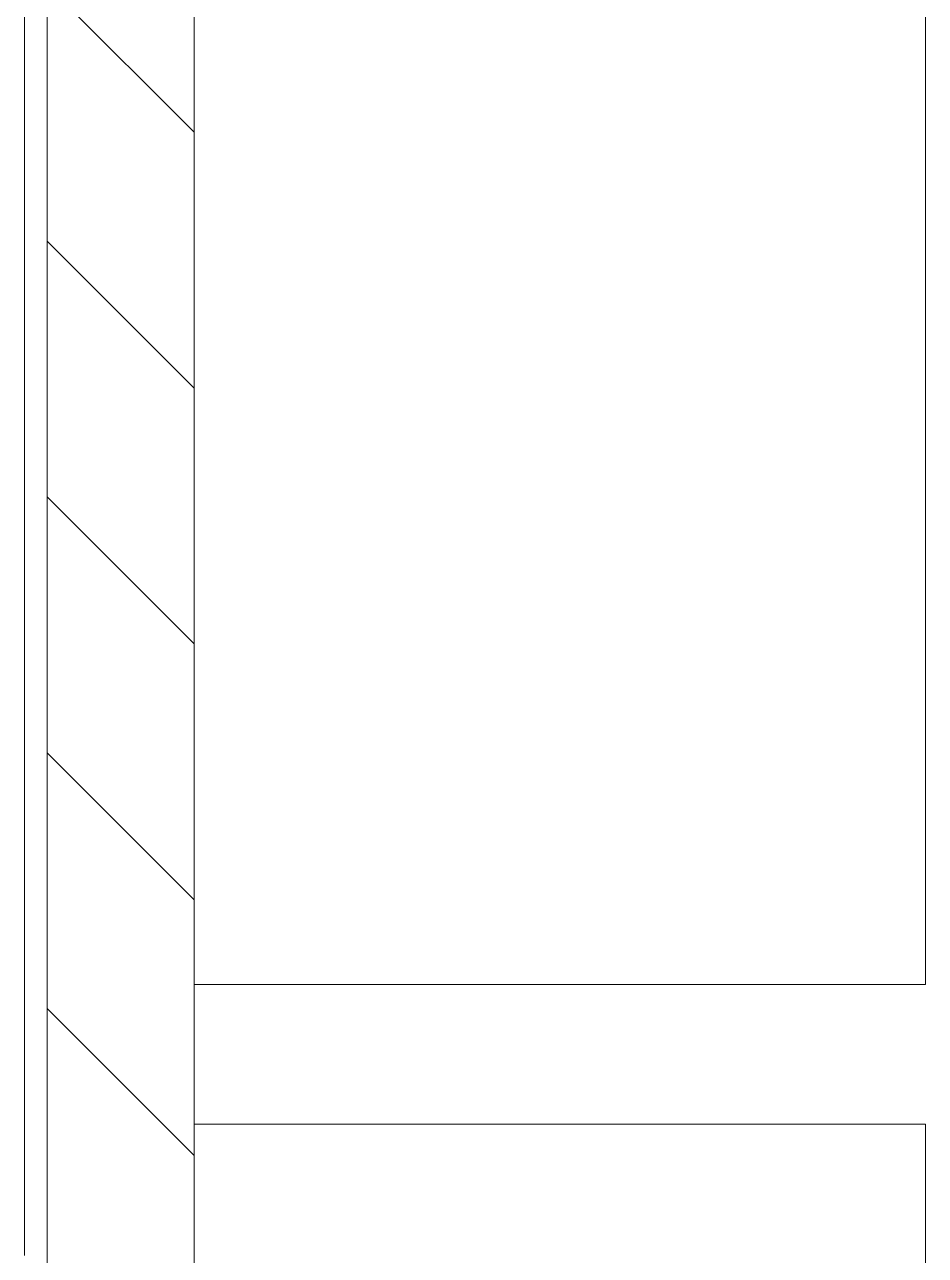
# Model space of a CAD drawing. Header units: inches. Extents: x -956 to 1409, y -1111 to 895.
# Drawn here: x -308.29 to -278.41, y -430.37 to -389.55 of the extents above; entities that cross this region are included whole.
import ezdxf

# ---------------------------------------------------------------- set-up
doc = ezdxf.new("R2010")
doc.units = ezdxf.units.IN
doc.header["$MEASUREMENT"] = 0
for name, color, linetype, lineweight in [('A-WALL-PATT', 111, 'Continuous', 13), ('E-ELEC-EQPM', 71, 'Continuous', 13), ('I-WALL', 2, 'Continuous', 13)]:
    doc.layers.add(name, color=color, linetype=linetype, lineweight=lineweight)

# ---------------------------------------------------------------- blocks, each defined once
blk = doc.blocks.new('Metering Switchboard - 36_x26_25_-1138204-8TH FLOOR TELECOM UNDERFLOOR ROUTING PLAN')
at = {"layer": 'E-ELEC-EQPM', "color": 53, "lineweight": 9}
for p, q in [((18.00000000000033, -3.330669073875469e-13), (-17.99999999999965, -3.357314426466473e-13)), ((-17.99999999999965, -3.357314426466473e-13), (-17.99999999999964, -24.25000000000014)), ((18.00000000000033, -24.25000000000014), (18.00000000000033, -3.304023721284465e-13)), ((-17.99999999999964, -24.25000000000014), (18.00000000000034, -24.25000000000014))]:
    blk.add_line(p, q, dxfattribs=at)
blk = doc.blocks.new('18433_1 - AEO NY - CENTRAL_rvt-1-8TH FLOOR TELECOM UNDERFLOOR ROUTING PLAN')
at = {"layer": 'A-WALL-PATT', "lineweight": 9}
h = blk.add_hatch(dxfattribs=at)
h.set_pattern_fill('FP_1', color=53, style=0, pattern_type=2)
h.set_pattern_definition([(135, (0, 0), (-4.242640687119286, -4.242640687119285), [])])
h.paths.add_polyline_path([(-302.6645835905304, -505.1817861473898), (-302.66458359053, -327.145071727173), (-307.5395835905302, -327.145071727173), (-307.5395835905304, -505.1817861473898)], flags=0)
blk.add_line((-308.28958359053, -430.3692861473888), (-308.2895835905298, -332.0200717271732), dxfattribs=at)
at = {"layer": 'I-WALL', "color": 133, "lineweight": 20}
for p, q in [((-307.5395835905298, -332.0200717271731), (-307.5395835905301, -505.1817861473893)), ((-302.66458359053, -426.0200717271599), (-302.66458359053, -421.3821789372814))]:
    blk.add_line(p, q, dxfattribs=at)
at = {"color": 53, "lineweight": 9, "rotation": 89.9999999999999}
for p in [(-302.6645835905303, -403.3821789372815), (-302.6645835905303, -444.0200717271599)]:
    blk.add_blockref('Metering Switchboard - 36_x26_25_-1138204-8TH FLOOR TELECOM UNDERFLOOR ROUTING PLAN', p, dxfattribs=at)

msp = doc.modelspace()

# ---------------------------------------------------------------- block references
at = {"lineweight": 5}
msp.add_blockref('18433_1 - AEO NY - CENTRAL_rvt-1-8TH FLOOR TELECOM UNDERFLOOR ROUTING PLAN', (0, 0), dxfattribs=at)

doc.saveas('drawing.dxf')
